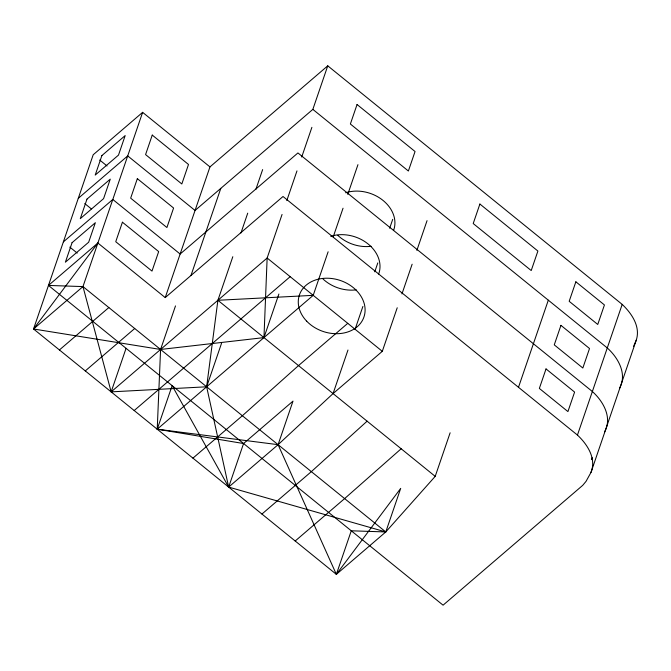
<?xml version="1.0" encoding="UTF-8"?>
<svg xmlns="http://www.w3.org/2000/svg" width="671" height="671" viewBox="0 0 671 671"><rect width="100%" height="100%" fill="white"/><g stroke="black" fill="none" stroke-linecap="round" stroke-linejoin="round"><path stroke-width="1.01" d="M209.964 166.903L327.758 65.825L622.193 304.391C631.604 313.34 640.746 326.576 636.267 340.138L590.983 472.418L586.018 481.392L582.713 485.351L443.078 605.175L48.463 285.435L97.882 243.028L165.225 297.589L209.964 166.903L142.629 112.342L93.202 154.758L33.55 328.991L160.579 349.465L263.963 337.605L267.142 258.016L282.063 214.46M397.224 307.771L382.302 351.327L333.059 393.592L278.088 444.68L157.224 429.197L172.137 385.64L228.66 487.087L278.088 444.68L293.001 401.115L243.573 443.531L157.224 429.197L160.579 349.465L175.492 305.909M590.983 472.418C596.636 458.519 587.326 444.303 577.446 435.076L283.019 196.502L165.225 297.589M636.267 340.138L633.567 346.379M450.124 432.803L435.211 476.36L385.783 531.944L336.356 574.351L33.55 328.991L82.969 286.584L142.629 112.342M126.073 348.316L111.16 391.872L206.643 386.79L221.556 343.233M190.975 275.479L220.809 188.366M232.812 256.716L217.899 300.281L206.643 386.79L228.66 487.087L385.783 531.944L400.696 488.379L336.356 574.351L278.088 444.68M240.948 232.963L247.725 213.16M255.861 189.398L262.638 169.595M78.289 198.314L127.716 155.907L195.051 210.468L312.845 109.381L327.758 65.825M286.802 200.595L296.976 170.895M301.715 157.039L311.889 127.339M263.963 337.605L278.876 294.041M228.66 487.087L243.573 443.531M157.224 429.197L313.206 295.341L328.127 251.784M333.21 236.93L343.04 208.22M347.779 194.364L357.953 164.663M333.059 393.592L347.972 350.027M355.093 329.243L362.885 306.471M374.754 271.822L377.798 262.906M389.666 228.257L392.711 219.35M401.963 293.906L412.137 264.206M416.876 250.35L427.05 220.65M336.356 574.351L351.269 530.795L385.783 531.944L82.969 286.584L48.463 285.435M518.49 387.301L548.316 300.18M577.446 435.076L622.193 304.391M591.528 459.61L592.208 457.63M619.45 388.425C627.528 374.082 618.176 357.735 607.28 347.955L312.845 109.381M604.537 431.981C612.615 417.639 603.263 401.3 592.359 391.512L297.932 152.946L180.138 254.024L112.795 199.463L63.376 241.879M33.55 328.991L97.882 243.028M367.112 421.178L311.352 471.638L261.933 514.045M401.157 448.773L344.617 498.595L295.198 541.002M59.417 349.952L108.836 307.544M85.284 370.912L134.712 328.505M134.192 410.535L290.174 276.678M347.754 323.338L298.511 365.594L242.365 415.735L192.938 458.142M313.206 295.341L217.899 300.281L435.211 476.36M382.302 351.327L267.142 258.016L111.16 391.872L82.969 286.584M99.711 160.025L107.033 165.963M84.756 203.556L91.306 208.866M69.843 247.113L77.207 253.084M356.259 289.847A34.095 26.907 18.9 0 1 322.902 278.901M330.719 236.335A34.095 26.907 18.9 0 1 367.658 243.623A34.095 26.907 18.9 0 1 378.637 274.062M371.172 246.291A34.095 26.907 18.9 0 1 337.815 235.345M345.632 192.778A34.095 26.907 18.9 0 1 382.571 200.059A34.095 26.907 18.9 0 1 393.55 230.505M72.065 242.684L65.389 262.185L88.664 242.214L95.349 222.705L72.065 242.684M86.978 199.119L80.302 218.629L103.577 198.65L110.262 179.149L86.978 199.119M101.891 155.563L95.215 175.064L118.499 155.093L125.175 135.584L101.891 155.563M122.424 222.21L115.739 241.711L151.998 271.092L158.675 251.583L122.424 222.21M137.337 178.654L130.66 198.155L166.911 227.528L173.588 208.027L137.337 178.654M152.25 135.089L145.573 154.598L181.824 183.971L188.501 164.47L152.25 135.089M357.056 104.508L350.371 124.018L408.379 171.013L415.055 151.512L357.056 104.508M479.891 204.043L473.214 223.544L531.222 270.547L537.899 251.046L479.891 204.043M546.026 368.924L539.35 388.425L567.926 411.583L574.602 392.074L546.026 368.924M560.939 325.36L554.263 344.869L582.839 368.018L589.524 348.517L560.939 325.36M575.861 281.803L569.176 301.304L597.752 324.462L604.437 304.953L575.861 281.803M306.689 321.174A34.095 26.907 18.9 0 0 363.388 318.457A34.095 26.907 18.9 0 0 324.982 278.255A34.095 26.907 18.9 0 0 306.689 321.174"/></g></svg>
